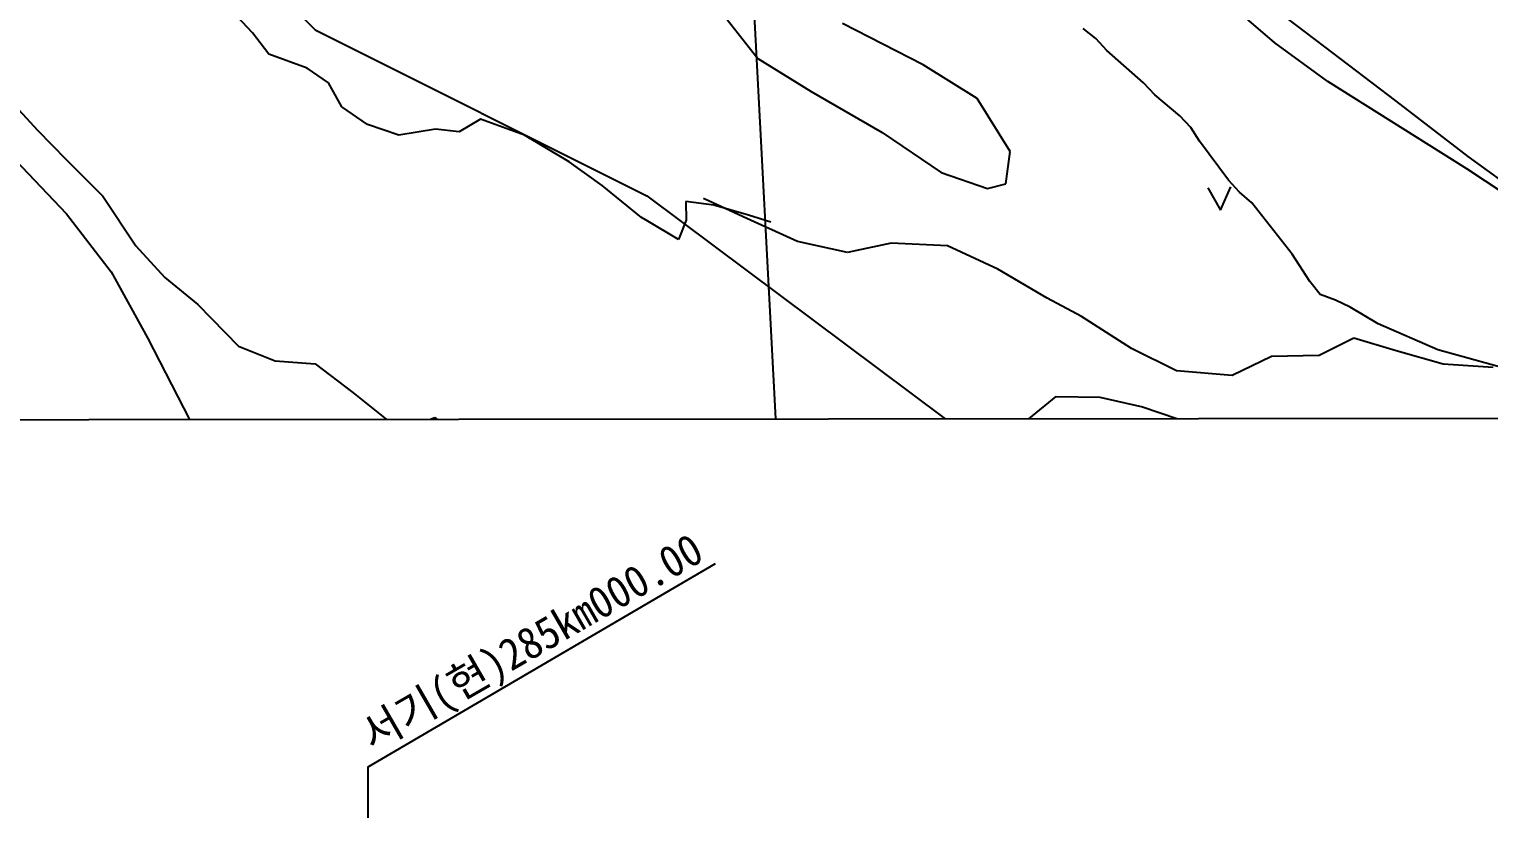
# Model space of a CAD drawing. Header units: millimetres. Extents: x 15846 to 16642, y 1103 to 1807.
# Drawn here: x 16309 to 16424.1, y 1363.4 to 1427 of the extents above; entities that cross this region are included whole.
import ezdxf
from ezdxf.enums import TextEntityAlignment as Align
from ezdxf.xclip import XClip

# ---------------------------------------------------------------- set-up
doc = ezdxf.new("R2010")
doc.units = ezdxf.units.MM
doc.header["$LTSCALE"] = 10
doc.header["$MEASUREMENT"] = 0
doc.header["$XCLIPFRAME"] = 2
doc.layers.add('TX-PAPR', color=2, linetype='Continuous', plot=False)
for name, color, linetype in [('TZ-BASE', 253, 'Continuous'), ('TZ-LEAL', 1, 'Continuous'), ('TZ-LEAT', 3, 'Continuous')]:
    doc.layers.add(name, color=color, linetype=linetype)
doc.styles.get("Standard").update_dxf_attribs({"font": 'GulimChe.ttf'})

# ---------------------------------------------------------------- blocks, each defined once
blk = doc.blocks.new('JD-FGHGF6GCDN')
at = {"layer": 'TZ-BASE'}
for p, q in [((422.32, 134.07), (440.91, -215.79)), ((422.32, 134.07), (440.91, -215.79)), ((371.28, -18.01, 1.89), (397.1, -43.92, 1.89)), ((472.77, -44.95, 36), (467.83, -40.71, 36)), ((392.16, -44.17, 121.08), (390.14, -42, 121.08)), ((428.61, -41.87, 36), (432, -46.19, 36)), ((472.1, -41.81, 35.25), (476.67, -45.26, 35.25)), ((445.03, -46.69, 36), (438.67, -43.42, 36)), ((393.46, -45.85, 121.08), (392.16, -44.17, 121.08)), ((397.1, -43.92, 1.89), (423.24, -57.02, 1.89)), ((458.65, -44.62, 36), (457.65, -43.81, 36)), ((459.53, -45.56, 36), (458.65, -44.62, 36)), ((396.48, -46.95, 121.08), (393.46, -45.85, 121.08)), ((462.42, -48.1, 36), (459.53, -45.56, 36)), ((476.94, -48, 36), (472.77, -44.95, 36)), ((476.67, -45.26, 35.25), (482.28, -49.52, 35.25)), ((398.15, -48.1, 121.08), (396.48, -46.95, 121.08)), ((432, -46.19, 36), (436.22, -48.8, 36)), ((449.3, -49.34, 36), (445.03, -46.69, 36)), ((371.82, -48.15, 120.63), (375.22, -51.83, 120.63)), ((399.21, -50, 121.08), (398.15, -48.1, 121.08)), ((463.3, -49.04, 36), (462.42, -48.1, 36)), ((487.9, -54.88, 36), (476.94, -48, 36)), ((436.22, -48.8, 36), (441.81, -52.02, 36)), ((451.91, -53.52, 36), (449.3, -49.34, 36)), ((465.27, -50.7, 36), (463.3, -49.04, 36)), ((401.24, -51.4, 121.08), (399.21, -50, 121.08)), ((482.28, -49.52, 35.25), (487.99, -53.9, 35.25)), ((403.69, -52.22, 121.08), (401.24, -51.4, 121.08)), ((406.6, -51.77, 121.08), (403.69, -52.22, 121.08)), ((408.46, -51.97, 121.08), (406.6, -51.77, 121.08)), ((410.15, -50.96, 121.08), (408.46, -51.97, 121.08)), ((413.6, -52.22, 121.08), (410.15, -50.96, 121.08)), ((466.15, -51.63, 36), (465.27, -50.7, 36)), ((466.82, -52.7, 36), (466.15, -51.63, 36)), ((371.96, -52.62, 36), (377.5, -58.42, 36)), ((375.22, -51.83, 120.63), (377.46, -54.16, 120.63)), ((417.12, -54.34, 121.08), (413.6, -52.22, 121.08)), ((441.81, -52.02, 36), (446.45, -55.18, 36)), ((469.1, -55.78, 36), (466.82, -52.7, 36)), ((451.56, -56.08, 36), (451.91, -53.52, 36)), ((487.99, -53.9, 35.25), (492.99, -57.55, 35.25)), ((377.46, -54.16, 120.63), (380.36, -57.04, 120.63)), ((419.73, -56.19, 121.08), (417.12, -54.34, 121.08)), ((446.45, -55.18, 36), (450.11, -56.43, 36)), ((492.23, -57.75, 36), (487.9, -54.88, 36)), ((422.84, -58.71, 121.08), (419.73, -56.19, 121.08)), ((450.11, -56.43, 36), (451.56, -56.08, 36)), ((468.49, -58.14, 36.59), (469.29, -56.3, 36.59)), ((469.98, -56.72, 36), (469.1, -55.78, 36)), ((380.36, -57.04, 120.63), (382.95, -60.96, 120.63)), ((423.24, -57.02, 1.89), (478.81, -98.51, 1.89)), ((428.54, -57.74, 121.08), (426.33, -57.47, 121.08)), ((426.33, -57.47, 121.08), (426.34, -58.93, 121.08)), ((430.86, -58.67, 35.93), (427.72, -57.23, 35.93)), ((467.49, -56.39, 36.59), (468.49, -58.14, 36.59)), ((470.94, -57.57, 36), (469.98, -56.72, 36)), ((377.5, -58.42, 36), (381.02, -63, 36)), ((431.28, -58.55, 121.08), (428.54, -57.74, 121.08)), ((435.12, -60.62, 35.93), (430.86, -58.67, 35.93)), ((433.02, -59.09, 121.08), (431.28, -58.55, 121.08)), ((474.14, -61.62, 36), (470.94, -57.57, 36)), ((423.34, -59.02, 121.08), (422.84, -58.71, 121.08)), ((425.74, -60.46, 121.08), (423.34, -59.02, 121.08)), ((426.34, -58.93, 121.08), (425.74, -60.46, 121.08)), ((382.95, -60.96, 120.63), (385.24, -63.46, 120.63)), ((439.08, -61.48, 35.93), (435.12, -60.62, 35.93)), ((442.52, -60.75, 35.93), (439.08, -61.48, 35.93)), ((446.96, -60.96, 35.93), (442.52, -60.75, 35.93)), ((450.92, -62.79, 35.93), (446.96, -60.96, 35.93)), ((475.53, -63.77, 36), (474.14, -61.62, 36)), ((381.02, -63, 36), (383.88, -68.2, 36)), ((454.81, -65.08, 35.93), (450.92, -62.79, 35.93)), ((385.24, -63.46, 120.63), (387.85, -65.57, 120.63)), ((476.33, -64.79, 36), (475.53, -63.77, 36)), ((387.85, -65.57, 120.63), (391.07, -68.86, 120.63)), ((457.52, -66.54, 35.93), (454.81, -65.08, 35.93)), ((477.54, -65.25, 36), (476.33, -64.79, 36)), ((478.7, -65.8, 36), (477.54, -65.25, 36)), ((461.47, -69.05, 35.93), (457.52, -66.54, 35.93)), ((480.9, -67.1, 36), (478.7, -65.8, 36)), ((485.63, -69.16, 36), (480.9, -67.1, 36)), ((383.88, -68.2, 36), (388.31, -76.84, 36)), ((391.07, -68.86, 120.63), (393.96, -70.01, 120.63)), ((465, -70.81, 35.93), (461.47, -69.05, 35.93)), ((479, -68.23, 35.93), (476.27, -69.61, 35.93)), ((482.34, -69.24, 35.93), (479, -68.23, 35.93)), ((393.96, -70.01, 120.63), (397.11, -70.25, 120.63)), ((472.51, -69.67, 35.93), (469.41, -71.19, 35.93)), ((476.27, -69.61, 35.93), (472.51, -69.67, 35.93)), ((486.05, -70.28, 35.93), (482.34, -69.24, 35.93)), ((494.25, -71.56, 36), (485.63, -69.16, 36)), ((397.11, -70.25, 120.63), (400.08, -72.52, 120.63)), ((469.41, -71.19, 35.93), (465, -70.81, 35.93)), ((489.99, -70.55, 35.93), (486.05, -70.28, 35.93)), ((400.08, -72.52, 120.63), (402.7, -74.63, 120.63)), ((453.36, -74.6, 35.93), (455.53, -72.83, 35.93)), ((455.53, -72.83, 35.93), (458.96, -72.9, 35.93)), ((458.96, -72.9, 35.93), (462.32, -73.66, 35.93)), ((402.7, -74.63, 120.63), (404.49, -75.3, 120.63)), ((404.49, -75.3, 120.63), (406.53, -74.49, 120.63)), ((406.53, -74.49, 120.63), (408.79, -76.23, 120.63)), ((462.32, -73.66, 35.93), (466.05, -74.91, 35.93))]:
    blk.add_line(p, q, dxfattribs=at)

msp = doc.modelspace()

# ---------------------------------------------------------------- linework, layer by layer
at = {"layer": 'TX-PAPR'}
msp.add_lwpolyline([(16634.35, 1546.56), (15934.35, 1545.92), (15934.49, 1395.92), (16634.49, 1396.56)], close=True, dxfattribs=at)
at = {"layer": 'TZ-LEAL'}
msp.add_lwpolyline([(16363.07, 1384.9), (16335.68, 1368.87), (16335.68, 1364.87)], dxfattribs=at)

# ---------------------------------------------------------------- block references
at = {"layer": 'TZ-BASE'}
ref = msp.add_blockref('JD-FGHGF6GCDN', (15934.42, 1470.92), dxfattribs=at)
XClip(ref).set_block_clipping_path([(699.9307201608, 75.6438164958), (-0.0689837384, 74.999968275), (0.0689837384, -74.999968275), (700.0686876393, -74.3561200541)])

# ---------------------------------------------------------------- texts
at = {"layer": 'TZ-LEAT'}
msp.add_text('서기(현)285km000.00', height=2.5, rotation=30, dxfattribs=at).set_placement((16349.18, 1377.66), align=Align.CENTER)

doc.saveas('drawing.dxf')
